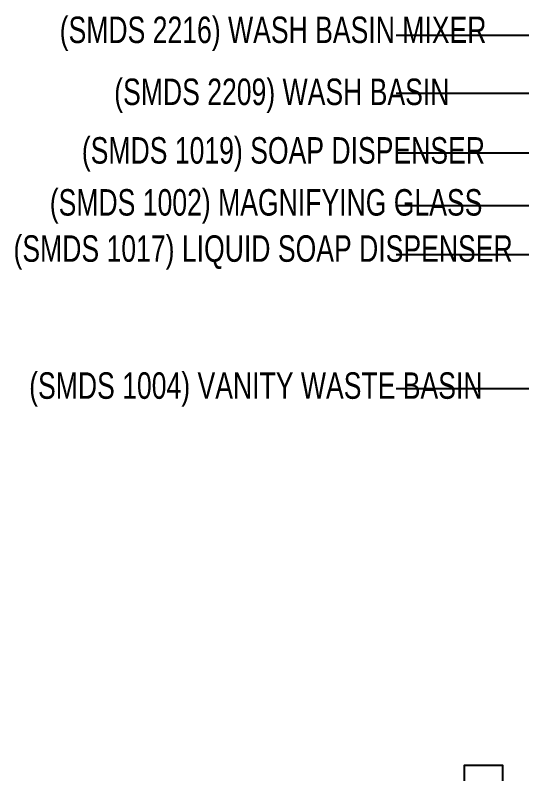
# Model space of a CAD drawing. Header units: inches. Extents: x 258415 to 640093, y 441672 to 945769.
# Drawn here: x 307232 to 308666, y 470539 to 472687 of the extents above; entities that cross this region are included whole.
import ezdxf

# ---------------------------------------------------------------- set-up
doc = ezdxf.new("R2010")
doc.units = ezdxf.units.IN
doc.header["$MEASUREMENT"] = 0
for name, color, linetype in [('CQ Floor plan label', 2, 'Continuous'), ('CQ text label', 3, 'Continuous'), ('CQ_callout', 34, 'Continuous')]:
    doc.layers.add(name, color=color, linetype=linetype)
doc.styles.add('DIM 50', font='romans.shx', dxfattribs={"width": 0.75, "height": 100})
doc.styles.get("Standard").update_dxf_attribs({"font": 'arial.ttf'})
doc.dimstyles.get("Standard").update_dxf_attribs({"dimtxt": 0.18, "dimasz": 0.18, "dimexe": 0.18, "dimexo": 0.0625, "dimgap": 0.09, "dimtad": 0, "dimtih": 1, "dimtoh": 1, "dimdec": 4, "dimzin": 0, "dimdsep": 46, "dimtxsty": 'Standard', "dimcen": 0.09, "dimadec": 0, "dimazin": 0, "dimtfac": 1, "dimtdec": 4, "dimtofl": 0, "dimtmove": 0, "dimatfit": 3, "dimfxl": 1, "dimtolj": 1, "dimtzin": 0, "dimarcsym": 0})

msp = doc.modelspace()

# ---------------------------------------------------------------- linework, layer by layer
at = {"layer": 'CQ Floor plan label', "elevation": 0}
msp.add_lwpolyline([(308503.457, 470215.161), (308503.457, 470563.027), (308611.054, 470563.027), (308611.054, 470215.161)], close=True, dxfattribs=at)

# ---------------------------------------------------------------- texts
at = {"layer": 'CQ text label', "color": 3, "ltscale": 500, "char_height": 75, "width": 1867.39225, "attachment_point": 1, "style": 'DIM 50'}
for s, insert in [('{\\fCityBlueprint|b0|i0|c2|p2;(SMDS 2216) WASH BASIN MIXER}', (307358.01, 472682.53)), ('{\\fCityBlueprint|b0|i0|c2|p2;(SMDS 2209) WASH BASIN }', (307512.387, 472507.01)), ('{\\fCityBlueprint|b0|i0|c2|p2;(SMDS 1019) SOAP DISPENSER}', (307420.69, 472341.204, 0)), ('{\\fCityBlueprint|b0|i0|c2|p2;(SMDS 1002) MAGNIFYING GLASS}', (307329.877, 472194.057)), ('{\\fCityBlueprint|b0|i0|c2|p2;(SMDS 1017) LIQUID SOAP DISPENSER}', (307227.356, 472063.369, 0)), ('{\\fCityBlueprint|b0|i0|c2|p2;(SMDS 1004) VANITY WASTE BASIN}', (307271.635, 471675.485))]:
    msp.add_mtext(s, dxfattribs=dict(at, insert=insert))

# ---------------------------------------------------------------- leaders
at = {"layer": 'CQ_callout'}
for points in [[(310796.436, 471538.601), (308920.088, 472628.891), (308310.553, 472628.891)], [(310562.82, 471417.101), (308920.088, 472464.977), (308310.553, 472464.977)], [(310215.658, 471532.308), (308920.088, 472295.916), (308310.553, 472295.916)], [(310215.658, 471383.333), (308920.088, 472146.942), (308310.553, 472146.942)], [(310215.658, 471244.633), (308920.088, 472008.242), (308310.553, 472008.242)], [(310215.658, 470864.85), (308920.088, 471628.458), (308310.553, 471628.458)]]:
    msp.add_leader(points, dimstyle='Standard', override={"dimasz": 10, "dimldrblk": 'Dot', "dimfxl": 0.1, "dimarcsym": 2}, dxfattribs=at)

doc.saveas('drawing.dxf')
